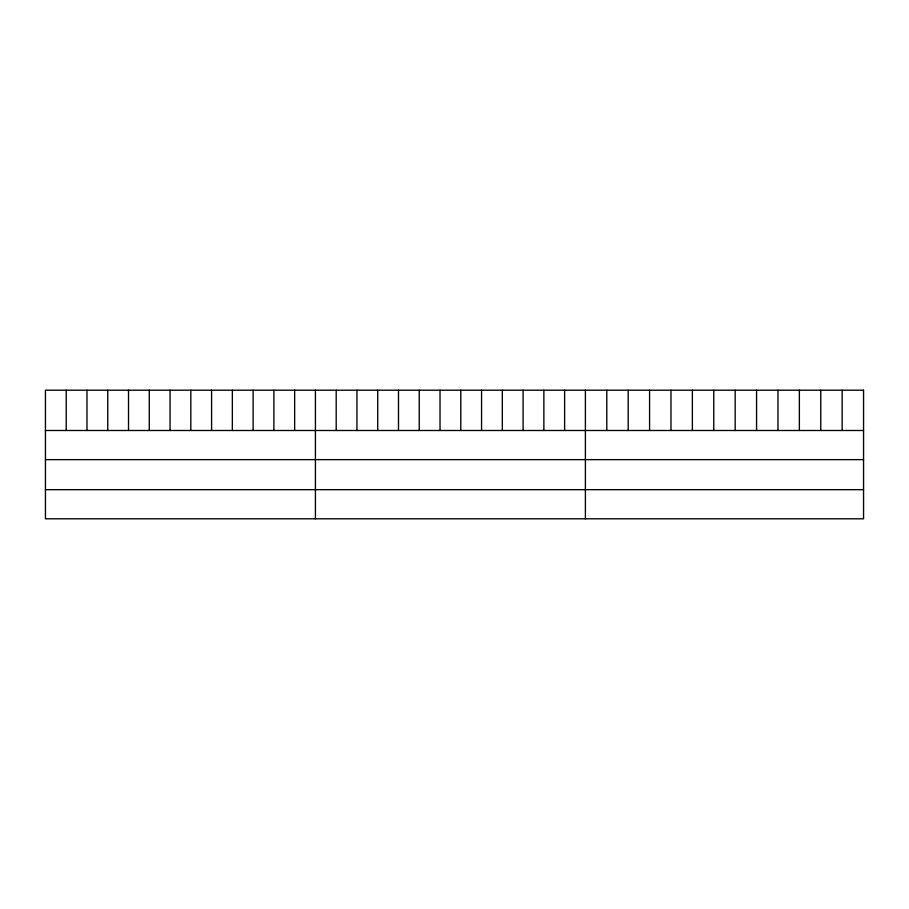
<?xml version="1.0" encoding="UTF-8"?>
<svg xmlns="http://www.w3.org/2000/svg" width="909" height="909" viewBox="0 0 909 909"><rect width="100%" height="100%" fill="white"/><g stroke="black" fill="none" stroke-linecap="round" stroke-linejoin="round"><path stroke-width="1.36" d="M45.45 430.491L863.55 430.491M45.45 459.636L863.55 459.636M45.45 489.667L863.55 489.667M842.154 390.2L842.154 430.491M820.759 390.2L820.759 430.491M799.363 390.2L799.363 430.491M777.968 390.2L777.968 430.491M756.572 390.2L756.572 430.491M735.176 390.2L735.176 430.491M713.77 390.2L713.77 430.491M692.374 390.2L692.374 430.491M670.978 390.2L670.978 430.491M649.583 390.2L649.583 430.491M628.187 390.2L628.187 430.491M606.792 390.2L606.792 430.491M585.396 390.2L585.396 518.8M564.625 390.2L564.625 430.491M543.866 390.2L543.866 430.491M523.095 390.2L523.095 430.491M502.325 390.2L502.325 430.491M481.565 390.2L481.565 430.491M460.795 390.2L460.795 430.491M440.024 390.2L440.024 430.491M419.254 390.2L419.254 430.491M398.494 390.2L398.494 430.491M377.724 390.2L377.724 430.491M356.953 390.2L356.953 430.491M336.194 390.2L336.194 430.491M315.423 390.2L315.423 518.8M294.652 390.2L294.652 430.491M273.893 390.2L273.893 430.491M253.122 390.2L253.122 430.491M232.352 390.2L232.352 430.491M211.592 390.2L211.592 430.491M190.822 390.2L190.822 430.491M170.051 390.2L170.051 430.491M149.281 390.2L149.281 430.491M128.521 390.2L128.521 430.491M107.751 390.2L107.751 430.491M86.98 390.2L86.98 430.491M66.221 390.2L66.221 430.491M863.55 390.2L45.45 390.2L45.45 518.8L863.55 518.8L863.55 390.2"/></g></svg>
